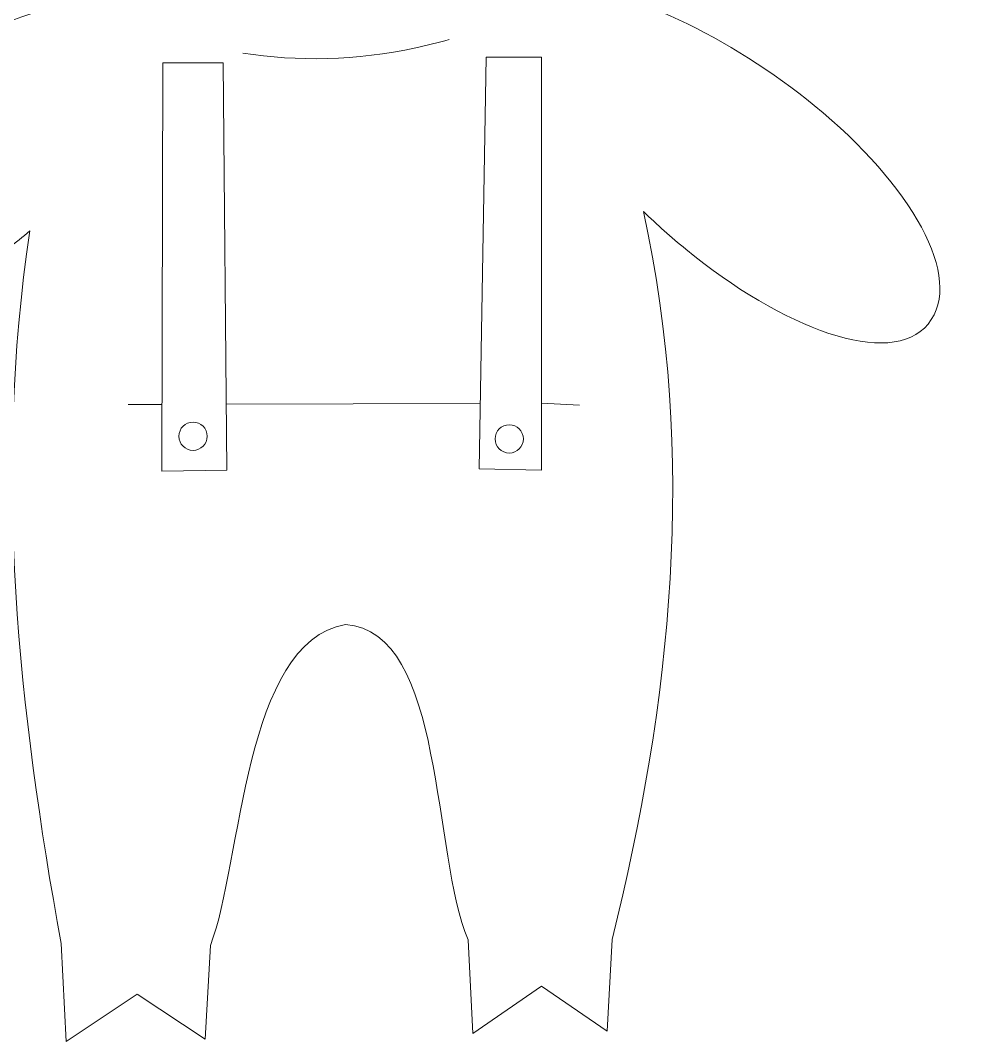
# Model space of a CAD drawing. Header units: centimetres. Extents: x -21.6 to 35.6, y -35.6 to 48.3.
# Drawn here: x 5.649 to 8.122, y 42.199 to 44.872 of the extents above; entities that cross this region are included whole.
import ezdxf

# ---------------------------------------------------------------- set-up
doc = ezdxf.new("R2010")
doc.units = ezdxf.units.CM
doc.header["$MEASUREMENT"] = 0
doc.layers.add('layer 1', color=7, linetype='Continuous')

msp = doc.modelspace()

# ---------------------------------------------------------------- linework, layer by layer
at = {"layer": 'layer 1', "color": 250, "lineweight": 9}
for points, knots in [([(6.8205, 42.46522), (6.72544, 42.68398), (6.76074, 43.27424), (6.49916, 43.29006), (6.49916, 43.29006), (6.23257, 43.24405), (6.22957, 42.66803), (6.14607, 42.45039), (6.14607, 42.45039), (6.14607, 42.45039), (6.13228, 42.20501), (6.13228, 42.20501), (6.13228, 42.20501), (6.13228, 42.20501), (5.95477, 42.3229), (5.95477, 42.3229), (5.95477, 42.3229), (5.95477, 42.3229), (5.76834, 42.19866), (5.76834, 42.19866), (5.76834, 42.19866), (5.76834, 42.19866), (5.7554, 42.45531), (5.7554, 42.45531), (5.7554, 42.45531), (5.64501, 43.06881), (5.5772, 43.67425), (5.67377, 44.32042), (5.67377, 44.32042), (5.65525, 44.30493), (5.63618, 44.28977), (5.61663, 44.27504), (5.61663, 44.27504), (5.35622, 44.07879), (5.06968, 43.99157), (4.97663, 44.11504), (4.97663, 44.11504), (4.88358, 44.23851), (5.01926, 44.47888), (5.27967, 44.67512), (5.27967, 44.67512), (5.48182, 44.82745), (5.72377, 44.93303), (5.86546, 44.91489), (5.86546, 44.91489), (5.6479, 45.04182), (5.49301, 45.24596), (5.45128, 45.49867), (5.45128, 45.49867), (5.42595, 45.65205), (5.44514, 45.806), (5.50041, 45.94986), (5.50041, 45.94986), (5.44062, 45.98345), (5.39011, 46.03239), (5.35957, 46.10109), (5.35957, 46.10109), (5.32116, 46.24938), (5.46807, 46.26933), (5.54485, 46.34405), (5.54485, 46.34405), (5.60939, 46.40684), (5.575, 46.52365), (5.73453, 46.55508), (5.73453, 46.55508), (5.80424, 46.54418), (5.86032, 46.50613), (5.90418, 46.45385), (5.90418, 46.45385), (5.91662, 46.46261), (5.92927, 46.47117), (5.94211, 46.47952), (5.94211, 46.47952), (5.94211, 46.47952), (5.84455, 46.79729), (5.84455, 46.79729), (5.84455, 46.79729), (5.86903, 46.79542), (5.89314, 46.7937), (5.91694, 46.79226), (5.91694, 46.79226), (5.93064, 46.93156), (6.02659, 47.05702), (6.16696, 47.11442), (6.16696, 47.11442), (6.16696, 47.11442), (6.16378, 47.11383), (6.16378, 47.11383), (6.16378, 47.11383), (6.15653, 47.15323), (6.18087, 47.19072), (6.21814, 47.19757), (6.21814, 47.19757), (6.25317, 47.20401), (6.28715, 47.18109), (6.29712, 47.14559), (6.29712, 47.14559), (6.45256, 47.15845), (6.59774, 47.08637), (6.67232, 46.96492), (6.67232, 46.96492), (6.70025, 46.98367), (6.72851, 47.00428), (6.75719, 47.02688), (6.75719, 47.02688), (6.75719, 47.02688), (6.78848, 46.67873), (6.78848, 46.67873), (6.78848, 46.67873), (6.82187, 46.67459), (6.85474, 46.66902), (6.88697, 46.66212), (6.88697, 46.66212), (6.91694, 46.71329), (6.95957, 46.75804), (7.01813, 46.79035), (7.01813, 46.79035), (7.16383, 46.81653), (7.17705, 46.67909), (7.25551, 46.6349), (7.25551, 46.6349), (7.34886, 46.58233), (7.48599, 46.60662), (7.49681, 46.44747), (7.49681, 46.44747), (7.49131, 46.40141), (7.4742, 46.36043), (7.44908, 46.32438), (7.44908, 46.32438), (7.53031, 46.22043), (7.58628, 46.09759), (7.60894, 45.96044), (7.60894, 45.96044), (7.67411, 45.56591), (7.44463, 45.16773), (7.06452, 44.94661), (7.06452, 44.94661), (7.21333, 44.97382), (7.51408, 44.82293), (7.7259, 44.64906), (7.7259, 44.64906), (7.97794, 44.44218), (8.12156, 44.19641), (8.02346, 44.07691), (8.02346, 44.07691), (7.92537, 43.95741), (7.64153, 44.06588), (7.38949, 44.27276), (7.38949, 44.27276), (7.3519, 44.30362), (7.31463, 44.3368), (7.27875, 44.37133), (7.27875, 44.37133), (7.41943, 43.73308), (7.35141, 43.08417), (7.19709, 42.46628), (7.19709, 42.46628), (7.19709, 42.46628), (7.18405, 42.22623), (7.18405, 42.22623), (7.18405, 42.22623), (7.18405, 42.22623), (7.01256, 42.34413), (7.01256, 42.34413), (7.01256, 42.34413), (7.01256, 42.34413), (6.83246, 42.21989), (6.83246, 42.21989), (6.83246, 42.21989), (6.83246, 42.21989), (6.8205, 42.46522), (6.8205, 42.46522)], [0, 0, 0, 0, 0.0227273, 0.0227273, 0.0227273, 0.0227273, 0.0454545, 0.0454545, 0.0454545, 0.0454545, 0.0681818, 0.0681818, 0.0681818, 0.0681818, 0.0909091, 0.0909091, 0.0909091, 0.0909091, 0.1136364, 0.1136364, 0.1136364, 0.1136364, 0.1363636, 0.1363636, 0.1363636, 0.1363636, 0.1590909, 0.1590909, 0.1590909, 0.1590909, 0.1818182, 0.1818182, 0.1818182, 0.1818182, 0.2045455, 0.2045455, 0.2045455, 0.2045455, 0.2272727, 0.2272727, 0.2272727, 0.2272727, 0.25, 0.25, 0.25, 0.25, 0.2727273, 0.2727273, 0.2727273, 0.2727273, 0.2954545, 0.2954545, 0.2954545, 0.2954545, 0.3181818, 0.3181818, 0.3181818, 0.3181818, 0.3409091, 0.3409091, 0.3409091, 0.3409091, 0.3636364, 0.3636364, 0.3636364, 0.3636364, 0.3863636, 0.3863636, 0.3863636, 0.3863636, 0.4090909, 0.4090909, 0.4090909, 0.4090909, 0.4318182, 0.4318182, 0.4318182, 0.4318182, 0.4545455, 0.4545455, 0.4545455, 0.4545455, 0.4772727, 0.4772727, 0.4772727, 0.4772727, 0.5, 0.5, 0.5, 0.5, 0.5227273, 0.5227273, 0.5227273, 0.5227273, 0.5454545, 0.5454545, 0.5454545, 0.5454545, 0.5681818, 0.5681818, 0.5681818, 0.5681818, 0.5909091, 0.5909091, 0.5909091, 0.5909091, 0.6136364, 0.6136364, 0.6136364, 0.6136364, 0.6363636, 0.6363636, 0.6363636, 0.6363636, 0.6590909, 0.6590909, 0.6590909, 0.6590909, 0.6818182, 0.6818182, 0.6818182, 0.6818182, 0.7045455, 0.7045455, 0.7045455, 0.7045455, 0.7272727, 0.7272727, 0.7272727, 0.7272727, 0.75, 0.75, 0.75, 0.75, 0.7727273, 0.7727273, 0.7727273, 0.7727273, 0.7954545, 0.7954545, 0.7954545, 0.7954545, 0.8181818, 0.8181818, 0.8181818, 0.8181818, 0.8409091, 0.8409091, 0.8409091, 0.8409091, 0.8636364, 0.8636364, 0.8636364, 0.8636364, 0.8863636, 0.8863636, 0.8863636, 0.8863636, 0.9090909, 0.9090909, 0.9090909, 0.9090909, 0.9318182, 0.9318182, 0.9318182, 0.9318182, 0.9545455, 0.9545455, 0.9545455, 0.9545455, 1, 1, 1, 1]), ([(6.77038, 44.82151), (6.74195, 44.81338), (6.71305, 44.80613), (6.6837, 44.79986), (6.6837, 44.79986), (6.52733, 44.7664), (6.37399, 44.76328), (6.23133, 44.78614)], [0, 0, 0, 0, 0.3333333, 0.3333333, 0.3333333, 0.3333333, 1, 1, 1, 1]), ([(6.84901, 43.69784), (6.84901, 43.69784), (7.01205, 43.69419), (7.01205, 43.69419), (7.01205, 43.69419), (7.01205, 43.69419), (7.01205, 44.77532), (7.01205, 44.77532), (7.01205, 44.77532), (7.01205, 44.77532), (6.86703, 44.77532), (6.86703, 44.77532), (6.86703, 44.77532), (6.86703, 44.77532), (6.84901, 43.69784), (6.84901, 43.69784)], [0, 0, 0, 0, 0.2, 0.2, 0.2, 0.2, 0.4, 0.4, 0.4, 0.4, 0.6, 0.6, 0.6, 0.6, 1, 1, 1, 1]), ([(6.02196, 44.76041), (6.02196, 44.76041), (6.01888, 43.69132), (6.01888, 43.69132), (6.01888, 43.69132), (6.01888, 43.69132), (6.18875, 43.69419), (6.18875, 43.69419), (6.18875, 43.69419), (6.18875, 43.69419), (6.17909, 44.76041), (6.17909, 44.76041), (6.17909, 44.76041), (6.17909, 44.76041), (6.02196, 44.76041), (6.02196, 44.76041)], [0, 0, 0, 0, 0.2, 0.2, 0.2, 0.2, 0.4, 0.4, 0.4, 0.4, 0.6, 0.6, 0.6, 0.6, 1, 1, 1, 1]), ([(6.1007, 43.82029), (6.08025, 43.82029), (6.06367, 43.80371), (6.06367, 43.78325), (6.06367, 43.78325), (6.06366, 43.76279), (6.08025, 43.74621), (6.1007, 43.74621), (6.1007, 43.74621), (6.12116, 43.74621), (6.13774, 43.76279), (6.13774, 43.78325), (6.13774, 43.78325), (6.13775, 43.80371), (6.12116, 43.82029), (6.1007, 43.82029)], [0, 0, 0, 0, 0.2, 0.2, 0.2, 0.2, 0.4, 0.4, 0.4, 0.4, 0.6, 0.6, 0.6, 0.6, 1, 1, 1, 1]), ([(6.1007, 43.82029), (6.08025, 43.82029), (6.06367, 43.80371), (6.06367, 43.78325), (6.06367, 43.78325), (6.06366, 43.76279), (6.08025, 43.74621), (6.1007, 43.74621), (6.1007, 43.74621), (6.12116, 43.74621), (6.13774, 43.76279), (6.13774, 43.78325), (6.13774, 43.78325), (6.13775, 43.80371), (6.12116, 43.82029), (6.1007, 43.82029)], [0, 0, 0, 0, 0.2, 0.2, 0.2, 0.2, 0.4, 0.4, 0.4, 0.4, 0.6, 0.6, 0.6, 0.6, 1, 1, 1, 1]), ([(6.1007, 43.82029), (6.08025, 43.82029), (6.06367, 43.80371), (6.06367, 43.78325), (6.06367, 43.78325), (6.06366, 43.76279), (6.08025, 43.74621), (6.1007, 43.74621), (6.1007, 43.74621), (6.12116, 43.74621), (6.13774, 43.76279), (6.13774, 43.78325), (6.13774, 43.78325), (6.13775, 43.80371), (6.12116, 43.82029), (6.1007, 43.82029)], [0, 0, 0, 0, 0.2, 0.2, 0.2, 0.2, 0.4, 0.4, 0.4, 0.4, 0.6, 0.6, 0.6, 0.6, 1, 1, 1, 1]), ([(6.1007, 43.82029), (6.08025, 43.82029), (6.06367, 43.80371), (6.06367, 43.78325), (6.06367, 43.78325), (6.06366, 43.76279), (6.08025, 43.74621), (6.1007, 43.74621), (6.1007, 43.74621), (6.12116, 43.74621), (6.13774, 43.76279), (6.13774, 43.78325), (6.13774, 43.78325), (6.13775, 43.80371), (6.12116, 43.82029), (6.1007, 43.82029)], [0, 0, 0, 0, 0.2, 0.2, 0.2, 0.2, 0.4, 0.4, 0.4, 0.4, 0.6, 0.6, 0.6, 0.6, 1, 1, 1, 1]), ([(6.1007, 43.82029), (6.08025, 43.82029), (6.06367, 43.80371), (6.06367, 43.78325), (6.06367, 43.78325), (6.06366, 43.76279), (6.08025, 43.74621), (6.1007, 43.74621), (6.1007, 43.74621), (6.12116, 43.74621), (6.13774, 43.76279), (6.13774, 43.78325), (6.13774, 43.78325), (6.13775, 43.80371), (6.12116, 43.82029), (6.1007, 43.82029)], [0, 0, 0, 0, 0.2, 0.2, 0.2, 0.2, 0.4, 0.4, 0.4, 0.4, 0.6, 0.6, 0.6, 0.6, 1, 1, 1, 1]), ([(6.1007, 43.82029), (6.08025, 43.82029), (6.06367, 43.80371), (6.06367, 43.78325), (6.06367, 43.78325), (6.06366, 43.76279), (6.08025, 43.74621), (6.1007, 43.74621), (6.1007, 43.74621), (6.12116, 43.74621), (6.13774, 43.76279), (6.13774, 43.78325), (6.13774, 43.78325), (6.13775, 43.80371), (6.12116, 43.82029), (6.1007, 43.82029)], [0, 0, 0, 0, 0.2, 0.2, 0.2, 0.2, 0.4, 0.4, 0.4, 0.4, 0.6, 0.6, 0.6, 0.6, 1, 1, 1, 1]), ([(6.1007, 43.82029), (6.08025, 43.82029), (6.06367, 43.80371), (6.06367, 43.78325), (6.06367, 43.78325), (6.06366, 43.76279), (6.08025, 43.74621), (6.1007, 43.74621), (6.1007, 43.74621), (6.12116, 43.74621), (6.13774, 43.76279), (6.13774, 43.78325), (6.13774, 43.78325), (6.13775, 43.80371), (6.12116, 43.82029), (6.1007, 43.82029)], [0, 0, 0, 0, 0.2, 0.2, 0.2, 0.2, 0.4, 0.4, 0.4, 0.4, 0.6, 0.6, 0.6, 0.6, 1, 1, 1, 1]), ([(6.1007, 43.82029), (6.08025, 43.82029), (6.06367, 43.80371), (6.06367, 43.78325), (6.06367, 43.78325), (6.06366, 43.76279), (6.08025, 43.74621), (6.1007, 43.74621), (6.1007, 43.74621), (6.12116, 43.74621), (6.13774, 43.76279), (6.13774, 43.78325), (6.13774, 43.78325), (6.13775, 43.80371), (6.12116, 43.82029), (6.1007, 43.82029)], [0, 0, 0, 0, 0.2, 0.2, 0.2, 0.2, 0.4, 0.4, 0.4, 0.4, 0.6, 0.6, 0.6, 0.6, 1, 1, 1, 1]), ([(6.1007, 43.82029), (6.08025, 43.82029), (6.06367, 43.80371), (6.06367, 43.78325), (6.06367, 43.78325), (6.06366, 43.76279), (6.08025, 43.74621), (6.1007, 43.74621), (6.1007, 43.74621), (6.12116, 43.74621), (6.13774, 43.76279), (6.13774, 43.78325), (6.13774, 43.78325), (6.13775, 43.80371), (6.12116, 43.82029), (6.1007, 43.82029)], [0, 0, 0, 0, 0.2, 0.2, 0.2, 0.2, 0.4, 0.4, 0.4, 0.4, 0.6, 0.6, 0.6, 0.6, 1, 1, 1, 1]), ([(6.1007, 43.82029), (6.08025, 43.82029), (6.06367, 43.80371), (6.06367, 43.78325), (6.06367, 43.78325), (6.06366, 43.76279), (6.08025, 43.74621), (6.1007, 43.74621), (6.1007, 43.74621), (6.12116, 43.74621), (6.13774, 43.76279), (6.13774, 43.78325), (6.13774, 43.78325), (6.13775, 43.80371), (6.12116, 43.82029), (6.1007, 43.82029)], [0, 0, 0, 0, 0.2, 0.2, 0.2, 0.2, 0.4, 0.4, 0.4, 0.4, 0.6, 0.6, 0.6, 0.6, 1, 1, 1, 1]), ([(6.1007, 43.82029), (6.08025, 43.82029), (6.06367, 43.80371), (6.06367, 43.78325), (6.06367, 43.78325), (6.06366, 43.76279), (6.08025, 43.74621), (6.1007, 43.74621), (6.1007, 43.74621), (6.12116, 43.74621), (6.13774, 43.76279), (6.13774, 43.78325), (6.13774, 43.78325), (6.13775, 43.80371), (6.12116, 43.82029), (6.1007, 43.82029)], [0, 0, 0, 0, 0.2, 0.2, 0.2, 0.2, 0.4, 0.4, 0.4, 0.4, 0.6, 0.6, 0.6, 0.6, 1, 1, 1, 1]), ([(6.1007, 43.82029), (6.08025, 43.82029), (6.06367, 43.80371), (6.06367, 43.78325), (6.06367, 43.78325), (6.06366, 43.76279), (6.08025, 43.74621), (6.1007, 43.74621), (6.1007, 43.74621), (6.12116, 43.74621), (6.13774, 43.76279), (6.13774, 43.78325), (6.13774, 43.78325), (6.13775, 43.80371), (6.12116, 43.82029), (6.1007, 43.82029)], [0, 0, 0, 0, 0.2, 0.2, 0.2, 0.2, 0.4, 0.4, 0.4, 0.4, 0.6, 0.6, 0.6, 0.6, 1, 1, 1, 1]), ([(6.1007, 43.82029), (6.08025, 43.82029), (6.06367, 43.80371), (6.06367, 43.78325), (6.06367, 43.78325), (6.06366, 43.76279), (6.08025, 43.74621), (6.1007, 43.74621), (6.1007, 43.74621), (6.12116, 43.74621), (6.13774, 43.76279), (6.13774, 43.78325), (6.13774, 43.78325), (6.13775, 43.80371), (6.12116, 43.82029), (6.1007, 43.82029)], [0, 0, 0, 0, 0.2, 0.2, 0.2, 0.2, 0.4, 0.4, 0.4, 0.4, 0.6, 0.6, 0.6, 0.6, 1, 1, 1, 1]), ([(6.1007, 43.82029), (6.08025, 43.82029), (6.06367, 43.80371), (6.06367, 43.78325), (6.06367, 43.78325), (6.06366, 43.76279), (6.08025, 43.74621), (6.1007, 43.74621), (6.1007, 43.74621), (6.12116, 43.74621), (6.13774, 43.76279), (6.13774, 43.78325), (6.13774, 43.78325), (6.13775, 43.80371), (6.12116, 43.82029), (6.1007, 43.82029)], [0, 0, 0, 0, 0.2, 0.2, 0.2, 0.2, 0.4, 0.4, 0.4, 0.4, 0.6, 0.6, 0.6, 0.6, 1, 1, 1, 1]), ([(6.1007, 43.82029), (6.08025, 43.82029), (6.06367, 43.80371), (6.06367, 43.78325), (6.06367, 43.78325), (6.06366, 43.76279), (6.08025, 43.74621), (6.1007, 43.74621), (6.1007, 43.74621), (6.12116, 43.74621), (6.13774, 43.76279), (6.13774, 43.78325), (6.13774, 43.78325), (6.13775, 43.80371), (6.12116, 43.82029), (6.1007, 43.82029)], [0, 0, 0, 0, 0.2, 0.2, 0.2, 0.2, 0.4, 0.4, 0.4, 0.4, 0.6, 0.6, 0.6, 0.6, 1, 1, 1, 1]), ([(6.1007, 43.82029), (6.08025, 43.82029), (6.06367, 43.80371), (6.06367, 43.78325), (6.06367, 43.78325), (6.06366, 43.76279), (6.08025, 43.74621), (6.1007, 43.74621), (6.1007, 43.74621), (6.12116, 43.74621), (6.13774, 43.76279), (6.13774, 43.78325), (6.13774, 43.78325), (6.13775, 43.80371), (6.12116, 43.82029), (6.1007, 43.82029)], [0, 0, 0, 0, 0.2, 0.2, 0.2, 0.2, 0.4, 0.4, 0.4, 0.4, 0.6, 0.6, 0.6, 0.6, 1, 1, 1, 1]), ([(6.1007, 43.82029), (6.08025, 43.82029), (6.06367, 43.80371), (6.06367, 43.78325), (6.06367, 43.78325), (6.06366, 43.76279), (6.08025, 43.74621), (6.1007, 43.74621), (6.1007, 43.74621), (6.12116, 43.74621), (6.13774, 43.76279), (6.13774, 43.78325), (6.13774, 43.78325), (6.13775, 43.80371), (6.12116, 43.82029), (6.1007, 43.82029)], [0, 0, 0, 0, 0.2, 0.2, 0.2, 0.2, 0.4, 0.4, 0.4, 0.4, 0.6, 0.6, 0.6, 0.6, 1, 1, 1, 1]), ([(6.1007, 43.82029), (6.08025, 43.82029), (6.06367, 43.80371), (6.06367, 43.78325), (6.06367, 43.78325), (6.06366, 43.76279), (6.08025, 43.74621), (6.1007, 43.74621), (6.1007, 43.74621), (6.12116, 43.74621), (6.13774, 43.76279), (6.13774, 43.78325), (6.13774, 43.78325), (6.13775, 43.80371), (6.12116, 43.82029), (6.1007, 43.82029)], [0, 0, 0, 0, 0.2, 0.2, 0.2, 0.2, 0.4, 0.4, 0.4, 0.4, 0.6, 0.6, 0.6, 0.6, 1, 1, 1, 1]), ([(6.1007, 43.82029), (6.08025, 43.82029), (6.06367, 43.80371), (6.06367, 43.78325), (6.06367, 43.78325), (6.06366, 43.76279), (6.08025, 43.74621), (6.1007, 43.74621), (6.1007, 43.74621), (6.12116, 43.74621), (6.13774, 43.76279), (6.13774, 43.78325), (6.13774, 43.78325), (6.13775, 43.80371), (6.12116, 43.82029), (6.1007, 43.82029)], [0, 0, 0, 0, 0.2, 0.2, 0.2, 0.2, 0.4, 0.4, 0.4, 0.4, 0.6, 0.6, 0.6, 0.6, 1, 1, 1, 1]), ([(6.1007, 43.82029), (6.08025, 43.82029), (6.06367, 43.80371), (6.06367, 43.78325), (6.06367, 43.78325), (6.06366, 43.76279), (6.08025, 43.74621), (6.1007, 43.74621), (6.1007, 43.74621), (6.12116, 43.74621), (6.13774, 43.76279), (6.13774, 43.78325), (6.13774, 43.78325), (6.13775, 43.80371), (6.12116, 43.82029), (6.1007, 43.82029)], [0, 0, 0, 0, 0.2, 0.2, 0.2, 0.2, 0.4, 0.4, 0.4, 0.4, 0.6, 0.6, 0.6, 0.6, 1, 1, 1, 1]), ([(6.1007, 43.82029), (6.08025, 43.82029), (6.06367, 43.80371), (6.06367, 43.78325), (6.06367, 43.78325), (6.06366, 43.76279), (6.08025, 43.74621), (6.1007, 43.74621), (6.1007, 43.74621), (6.12116, 43.74621), (6.13774, 43.76279), (6.13774, 43.78325), (6.13774, 43.78325), (6.13775, 43.80371), (6.12116, 43.82029), (6.1007, 43.82029)], [0, 0, 0, 0, 0.2, 0.2, 0.2, 0.2, 0.4, 0.4, 0.4, 0.4, 0.6, 0.6, 0.6, 0.6, 1, 1, 1, 1]), ([(6.92779, 43.81328), (6.90734, 43.81328), (6.89076, 43.7967), (6.89076, 43.77624), (6.89076, 43.77624), (6.89075, 43.75578), (6.90734, 43.7392), (6.92779, 43.7392), (6.92779, 43.7392), (6.94825, 43.7392), (6.96483, 43.75578), (6.96483, 43.77624), (6.96483, 43.77624), (6.96484, 43.7967), (6.94825, 43.81328), (6.92779, 43.81328)], [0, 0, 0, 0, 0.2, 0.2, 0.2, 0.2, 0.4, 0.4, 0.4, 0.4, 0.6, 0.6, 0.6, 0.6, 1, 1, 1, 1]), ([(6.92779, 43.81328), (6.90734, 43.81328), (6.89076, 43.7967), (6.89076, 43.77624), (6.89076, 43.77624), (6.89075, 43.75578), (6.90734, 43.7392), (6.92779, 43.7392), (6.92779, 43.7392), (6.94825, 43.7392), (6.96483, 43.75578), (6.96483, 43.77624), (6.96483, 43.77624), (6.96484, 43.7967), (6.94825, 43.81328), (6.92779, 43.81328)], [0, 0, 0, 0, 0.2, 0.2, 0.2, 0.2, 0.4, 0.4, 0.4, 0.4, 0.6, 0.6, 0.6, 0.6, 1, 1, 1, 1]), ([(6.92779, 43.81328), (6.90734, 43.81328), (6.89076, 43.7967), (6.89076, 43.77624), (6.89076, 43.77624), (6.89075, 43.75578), (6.90734, 43.7392), (6.92779, 43.7392), (6.92779, 43.7392), (6.94825, 43.7392), (6.96483, 43.75578), (6.96483, 43.77624), (6.96483, 43.77624), (6.96484, 43.7967), (6.94825, 43.81328), (6.92779, 43.81328)], [0, 0, 0, 0, 0.2, 0.2, 0.2, 0.2, 0.4, 0.4, 0.4, 0.4, 0.6, 0.6, 0.6, 0.6, 1, 1, 1, 1]), ([(6.92779, 43.81328), (6.90734, 43.81328), (6.89076, 43.7967), (6.89076, 43.77624), (6.89076, 43.77624), (6.89075, 43.75578), (6.90734, 43.7392), (6.92779, 43.7392), (6.92779, 43.7392), (6.94825, 43.7392), (6.96483, 43.75578), (6.96483, 43.77624), (6.96483, 43.77624), (6.96484, 43.7967), (6.94825, 43.81328), (6.92779, 43.81328)], [0, 0, 0, 0, 0.2, 0.2, 0.2, 0.2, 0.4, 0.4, 0.4, 0.4, 0.6, 0.6, 0.6, 0.6, 1, 1, 1, 1]), ([(6.92779, 43.81328), (6.90734, 43.81328), (6.89076, 43.7967), (6.89076, 43.77624), (6.89076, 43.77624), (6.89075, 43.75578), (6.90734, 43.7392), (6.92779, 43.7392), (6.92779, 43.7392), (6.94825, 43.7392), (6.96483, 43.75578), (6.96483, 43.77624), (6.96483, 43.77624), (6.96484, 43.7967), (6.94825, 43.81328), (6.92779, 43.81328)], [0, 0, 0, 0, 0.2, 0.2, 0.2, 0.2, 0.4, 0.4, 0.4, 0.4, 0.6, 0.6, 0.6, 0.6, 1, 1, 1, 1]), ([(6.92779, 43.81328), (6.90734, 43.81328), (6.89076, 43.7967), (6.89076, 43.77624), (6.89076, 43.77624), (6.89075, 43.75578), (6.90734, 43.7392), (6.92779, 43.7392), (6.92779, 43.7392), (6.94825, 43.7392), (6.96483, 43.75578), (6.96483, 43.77624), (6.96483, 43.77624), (6.96484, 43.7967), (6.94825, 43.81328), (6.92779, 43.81328)], [0, 0, 0, 0, 0.2, 0.2, 0.2, 0.2, 0.4, 0.4, 0.4, 0.4, 0.6, 0.6, 0.6, 0.6, 1, 1, 1, 1]), ([(6.92779, 43.81328), (6.90734, 43.81328), (6.89076, 43.7967), (6.89076, 43.77624), (6.89076, 43.77624), (6.89075, 43.75578), (6.90734, 43.7392), (6.92779, 43.7392), (6.92779, 43.7392), (6.94825, 43.7392), (6.96483, 43.75578), (6.96483, 43.77624), (6.96483, 43.77624), (6.96484, 43.7967), (6.94825, 43.81328), (6.92779, 43.81328)], [0, 0, 0, 0, 0.2, 0.2, 0.2, 0.2, 0.4, 0.4, 0.4, 0.4, 0.6, 0.6, 0.6, 0.6, 1, 1, 1, 1]), ([(6.92779, 43.81328), (6.90734, 43.81328), (6.89076, 43.7967), (6.89076, 43.77624), (6.89076, 43.77624), (6.89075, 43.75578), (6.90734, 43.7392), (6.92779, 43.7392), (6.92779, 43.7392), (6.94825, 43.7392), (6.96483, 43.75578), (6.96483, 43.77624), (6.96483, 43.77624), (6.96484, 43.7967), (6.94825, 43.81328), (6.92779, 43.81328)], [0, 0, 0, 0, 0.2, 0.2, 0.2, 0.2, 0.4, 0.4, 0.4, 0.4, 0.6, 0.6, 0.6, 0.6, 1, 1, 1, 1]), ([(6.92779, 43.81328), (6.90734, 43.81328), (6.89076, 43.7967), (6.89076, 43.77624), (6.89076, 43.77624), (6.89075, 43.75578), (6.90734, 43.7392), (6.92779, 43.7392), (6.92779, 43.7392), (6.94825, 43.7392), (6.96483, 43.75578), (6.96483, 43.77624), (6.96483, 43.77624), (6.96484, 43.7967), (6.94825, 43.81328), (6.92779, 43.81328)], [0, 0, 0, 0, 0.2, 0.2, 0.2, 0.2, 0.4, 0.4, 0.4, 0.4, 0.6, 0.6, 0.6, 0.6, 1, 1, 1, 1]), ([(6.92779, 43.81328), (6.90734, 43.81328), (6.89076, 43.7967), (6.89076, 43.77624), (6.89076, 43.77624), (6.89075, 43.75578), (6.90734, 43.7392), (6.92779, 43.7392), (6.92779, 43.7392), (6.94825, 43.7392), (6.96483, 43.75578), (6.96483, 43.77624), (6.96483, 43.77624), (6.96484, 43.7967), (6.94825, 43.81328), (6.92779, 43.81328)], [0, 0, 0, 0, 0.2, 0.2, 0.2, 0.2, 0.4, 0.4, 0.4, 0.4, 0.6, 0.6, 0.6, 0.6, 1, 1, 1, 1]), ([(6.92779, 43.81328), (6.90734, 43.81328), (6.89076, 43.7967), (6.89076, 43.77624), (6.89076, 43.77624), (6.89075, 43.75578), (6.90734, 43.7392), (6.92779, 43.7392), (6.92779, 43.7392), (6.94825, 43.7392), (6.96483, 43.75578), (6.96483, 43.77624), (6.96483, 43.77624), (6.96484, 43.7967), (6.94825, 43.81328), (6.92779, 43.81328)], [0, 0, 0, 0, 0.2, 0.2, 0.2, 0.2, 0.4, 0.4, 0.4, 0.4, 0.6, 0.6, 0.6, 0.6, 1, 1, 1, 1]), ([(6.92779, 43.81328), (6.90734, 43.81328), (6.89076, 43.7967), (6.89076, 43.77624), (6.89076, 43.77624), (6.89075, 43.75578), (6.90734, 43.7392), (6.92779, 43.7392), (6.92779, 43.7392), (6.94825, 43.7392), (6.96483, 43.75578), (6.96483, 43.77624), (6.96483, 43.77624), (6.96484, 43.7967), (6.94825, 43.81328), (6.92779, 43.81328)], [0, 0, 0, 0, 0.2, 0.2, 0.2, 0.2, 0.4, 0.4, 0.4, 0.4, 0.6, 0.6, 0.6, 0.6, 1, 1, 1, 1]), ([(6.92779, 43.81328), (6.90734, 43.81328), (6.89076, 43.7967), (6.89076, 43.77624), (6.89076, 43.77624), (6.89075, 43.75578), (6.90734, 43.7392), (6.92779, 43.7392), (6.92779, 43.7392), (6.94825, 43.7392), (6.96483, 43.75578), (6.96483, 43.77624), (6.96483, 43.77624), (6.96484, 43.7967), (6.94825, 43.81328), (6.92779, 43.81328)], [0, 0, 0, 0, 0.2, 0.2, 0.2, 0.2, 0.4, 0.4, 0.4, 0.4, 0.6, 0.6, 0.6, 0.6, 1, 1, 1, 1]), ([(6.92779, 43.81328), (6.90734, 43.81328), (6.89076, 43.7967), (6.89076, 43.77624), (6.89076, 43.77624), (6.89075, 43.75578), (6.90734, 43.7392), (6.92779, 43.7392), (6.92779, 43.7392), (6.94825, 43.7392), (6.96483, 43.75578), (6.96483, 43.77624), (6.96483, 43.77624), (6.96484, 43.7967), (6.94825, 43.81328), (6.92779, 43.81328)], [0, 0, 0, 0, 0.2, 0.2, 0.2, 0.2, 0.4, 0.4, 0.4, 0.4, 0.6, 0.6, 0.6, 0.6, 1, 1, 1, 1]), ([(6.92779, 43.81328), (6.90734, 43.81328), (6.89076, 43.7967), (6.89076, 43.77624), (6.89076, 43.77624), (6.89075, 43.75578), (6.90734, 43.7392), (6.92779, 43.7392), (6.92779, 43.7392), (6.94825, 43.7392), (6.96483, 43.75578), (6.96483, 43.77624), (6.96483, 43.77624), (6.96484, 43.7967), (6.94825, 43.81328), (6.92779, 43.81328)], [0, 0, 0, 0, 0.2, 0.2, 0.2, 0.2, 0.4, 0.4, 0.4, 0.4, 0.6, 0.6, 0.6, 0.6, 1, 1, 1, 1]), ([(6.92779, 43.81328), (6.90734, 43.81328), (6.89076, 43.7967), (6.89076, 43.77624), (6.89076, 43.77624), (6.89075, 43.75578), (6.90734, 43.7392), (6.92779, 43.7392), (6.92779, 43.7392), (6.94825, 43.7392), (6.96483, 43.75578), (6.96483, 43.77624), (6.96483, 43.77624), (6.96484, 43.7967), (6.94825, 43.81328), (6.92779, 43.81328)], [0, 0, 0, 0, 0.2, 0.2, 0.2, 0.2, 0.4, 0.4, 0.4, 0.4, 0.6, 0.6, 0.6, 0.6, 1, 1, 1, 1]), ([(6.92779, 43.81328), (6.90734, 43.81328), (6.89076, 43.7967), (6.89076, 43.77624), (6.89076, 43.77624), (6.89075, 43.75578), (6.90734, 43.7392), (6.92779, 43.7392), (6.92779, 43.7392), (6.94825, 43.7392), (6.96483, 43.75578), (6.96483, 43.77624), (6.96483, 43.77624), (6.96484, 43.7967), (6.94825, 43.81328), (6.92779, 43.81328)], [0, 0, 0, 0, 0.2, 0.2, 0.2, 0.2, 0.4, 0.4, 0.4, 0.4, 0.6, 0.6, 0.6, 0.6, 1, 1, 1, 1]), ([(6.92779, 43.81328), (6.90734, 43.81328), (6.89076, 43.7967), (6.89076, 43.77624), (6.89076, 43.77624), (6.89075, 43.75578), (6.90734, 43.7392), (6.92779, 43.7392), (6.92779, 43.7392), (6.94825, 43.7392), (6.96483, 43.75578), (6.96483, 43.77624), (6.96483, 43.77624), (6.96484, 43.7967), (6.94825, 43.81328), (6.92779, 43.81328)], [0, 0, 0, 0, 0.2, 0.2, 0.2, 0.2, 0.4, 0.4, 0.4, 0.4, 0.6, 0.6, 0.6, 0.6, 1, 1, 1, 1]), ([(6.92779, 43.81328), (6.90734, 43.81328), (6.89076, 43.7967), (6.89076, 43.77624), (6.89076, 43.77624), (6.89075, 43.75578), (6.90734, 43.7392), (6.92779, 43.7392), (6.92779, 43.7392), (6.94825, 43.7392), (6.96483, 43.75578), (6.96483, 43.77624), (6.96483, 43.77624), (6.96484, 43.7967), (6.94825, 43.81328), (6.92779, 43.81328)], [0, 0, 0, 0, 0.2, 0.2, 0.2, 0.2, 0.4, 0.4, 0.4, 0.4, 0.6, 0.6, 0.6, 0.6, 1, 1, 1, 1]), ([(6.92779, 43.81328), (6.90734, 43.81328), (6.89076, 43.7967), (6.89076, 43.77624), (6.89076, 43.77624), (6.89075, 43.75578), (6.90734, 43.7392), (6.92779, 43.7392), (6.92779, 43.7392), (6.94825, 43.7392), (6.96483, 43.75578), (6.96483, 43.77624), (6.96483, 43.77624), (6.96484, 43.7967), (6.94825, 43.81328), (6.92779, 43.81328)], [0, 0, 0, 0, 0.2, 0.2, 0.2, 0.2, 0.4, 0.4, 0.4, 0.4, 0.6, 0.6, 0.6, 0.6, 1, 1, 1, 1]), ([(6.92779, 43.81328), (6.90734, 43.81328), (6.89076, 43.7967), (6.89076, 43.77624), (6.89076, 43.77624), (6.89075, 43.75578), (6.90734, 43.7392), (6.92779, 43.7392), (6.92779, 43.7392), (6.94825, 43.7392), (6.96483, 43.75578), (6.96483, 43.77624), (6.96483, 43.77624), (6.96484, 43.7967), (6.94825, 43.81328), (6.92779, 43.81328)], [0, 0, 0, 0, 0.2, 0.2, 0.2, 0.2, 0.4, 0.4, 0.4, 0.4, 0.6, 0.6, 0.6, 0.6, 1, 1, 1, 1])]:
    msp.add_open_spline(points, degree=3, knots=knots, dxfattribs=at)
for points in [[(5.93111, 43.86633), (5.93111, 43.86633), (6.01939, 43.86658), (6.01939, 43.86658)], [(6.18704, 43.86705), (6.18704, 43.86705), (6.85174, 43.86894), (6.85174, 43.86894)], [(7.01205, 43.86939), (7.01205, 43.86939), (7.11171, 43.86421), (7.11171, 43.86421)], [(6.1007, 43.82029), (6.1007, 43.82029), (6.1007, 43.82029), (6.1007, 43.82029)], [(6.1007, 43.82029), (6.1007, 43.82029), (6.1007, 43.82029), (6.1007, 43.82029)], [(6.92779, 43.81328), (6.92779, 43.81328), (6.92779, 43.81328), (6.92779, 43.81328)], [(6.92779, 43.81328), (6.92779, 43.81328), (6.92779, 43.81328), (6.92779, 43.81328)], [(6.06367, 43.78325), (6.06367, 43.78325), (6.06367, 43.78325), (6.06367, 43.78325)], [(6.13774, 43.78325), (6.13774, 43.78325), (6.13774, 43.78325), (6.13774, 43.78325)], [(6.89076, 43.77624), (6.89076, 43.77624), (6.89076, 43.77624), (6.89076, 43.77624)], [(6.96483, 43.77624), (6.96483, 43.77624), (6.96483, 43.77624), (6.96483, 43.77624)], [(6.1007, 43.74621), (6.1007, 43.74621), (6.1007, 43.74621), (6.1007, 43.74621)], [(6.92779, 43.7392), (6.92779, 43.7392), (6.92779, 43.7392), (6.92779, 43.7392)]]:
    msp.add_open_spline(points, degree=3, dxfattribs=at)

doc.saveas('drawing.dxf')
